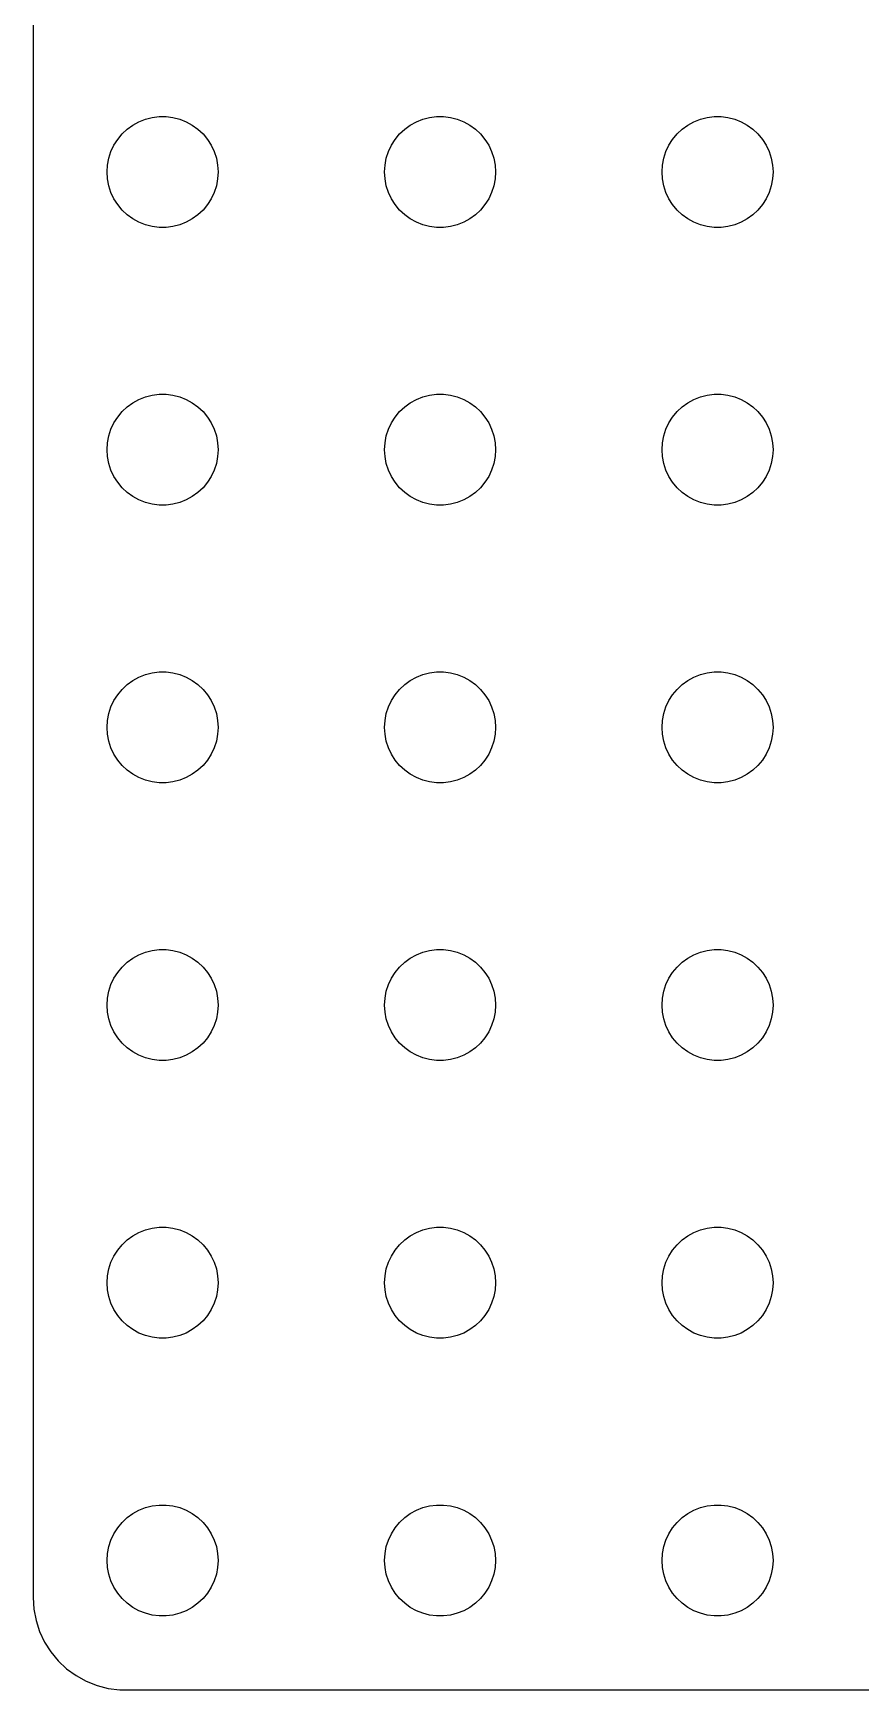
# Model space of a CAD drawing. Header units: metres. Extents: x -44.8 to 44.8, y -44.7 to 44.7.
# Drawn here: x -44.75 to -22.38, y -44.75 to 0 of the extents above; entities that cross this region are included whole.
import ezdxf

# ---------------------------------------------------------------- set-up
doc = ezdxf.new("R2010")
doc.units = ezdxf.units.M

msp = doc.modelspace()

# ---------------------------------------------------------------- linework, layer by layer
for p, q in [((-44.75, 42.25), (-44.75, -42.25)), ((-42.3434, -2.72318), (-42.2061, -2.59422)), ((-42.2061, -2.59422), (-42.0537, -2.48351)), ((-42.0537, -2.48351), (-41.8887, -2.39275)), ((-41.8887, -2.39275), (-41.7135, -2.32341)), ((-41.7135, -2.32341), (-41.5311, -2.27657)), ((-41.5311, -2.27657), (-41.3442, -2.25294)), ((-41.3442, -2.25294), (-41.1558, -2.25294)), ((-41.1558, -2.25294), (-40.9689, -2.27657)), ((-40.9689, -2.27657), (-40.7865, -2.32341)), ((-40.7865, -2.32341), (-40.6113, -2.39275)), ((-40.6113, -2.39275), (-40.4463, -2.48351)), ((-40.4463, -2.48351), (-40.2939, -2.59422)), ((-40.2939, -2.59422), (-40.1565, -2.72318)), ((-34.8434, -2.72318), (-34.7061, -2.59422)), ((-34.7061, -2.59422), (-34.5537, -2.48351)), ((-34.5537, -2.48351), (-34.3887, -2.39275)), ((-34.3887, -2.39275), (-34.2135, -2.32341)), ((-34.2135, -2.32341), (-34.0311, -2.27657)), ((-34.0311, -2.27657), (-33.8442, -2.25294)), ((-33.8442, -2.25294), (-33.6558, -2.25294)), ((-33.6558, -2.25294), (-33.4689, -2.27657)), ((-33.4689, -2.27657), (-33.2865, -2.32341)), ((-33.2865, -2.32341), (-33.1113, -2.39275)), ((-33.1113, -2.39275), (-32.9463, -2.48351)), ((-32.9463, -2.48351), (-32.7939, -2.59422)), ((-32.7939, -2.59422), (-32.6565, -2.72318)), ((-27.3434, -2.72318), (-27.2061, -2.59422)), ((-27.2061, -2.59422), (-27.0537, -2.48351)), ((-27.0537, -2.48351), (-26.8887, -2.39275)), ((-26.8887, -2.39275), (-26.7135, -2.32341)), ((-26.7135, -2.32341), (-26.5311, -2.27657)), ((-26.5311, -2.27657), (-26.3442, -2.25294)), ((-26.3442, -2.25294), (-26.1558, -2.25294)), ((-26.1558, -2.25294), (-25.9689, -2.27657)), ((-25.9689, -2.27657), (-25.7865, -2.32341)), ((-25.7865, -2.32341), (-25.6113, -2.39275)), ((-25.6113, -2.39275), (-25.4463, -2.48351)), ((-25.4463, -2.48351), (-25.2939, -2.59422)), ((-25.2939, -2.59422), (-25.1565, -2.72318)), ((-42.6447, -3.1978), (-42.5645, -3.02736)), ((-42.5645, -3.02736), (-42.4635, -2.86832)), ((-42.4635, -2.86832), (-42.3434, -2.72318)), ((-40.1565, -2.72318), (-40.0365, -2.86832)), ((-40.0365, -2.86832), (-39.9355, -3.02736)), ((-39.9355, -3.02736), (-39.8553, -3.1978)), ((-35.1447, -3.1978), (-35.0645, -3.02736)), ((-35.0645, -3.02736), (-34.9635, -2.86832)), ((-34.9635, -2.86832), (-34.8434, -2.72318)), ((-32.6565, -2.72318), (-32.5365, -2.86832)), ((-32.5365, -2.86832), (-32.4355, -3.02736)), ((-32.4355, -3.02736), (-32.3553, -3.1978)), ((-27.6447, -3.1978), (-27.5645, -3.02736)), ((-27.5645, -3.02736), (-27.4635, -2.86832)), ((-27.4635, -2.86832), (-27.3434, -2.72318)), ((-25.1565, -2.72318), (-25.0365, -2.86832)), ((-25.0365, -2.86832), (-24.9355, -3.02736)), ((-24.9355, -3.02736), (-24.8553, -3.1978)), ((-42.75, -3.75), (-42.7382, -3.562)), ((-42.7382, -3.562), (-42.7029, -3.37695)), ((-42.7029, -3.37695), (-42.6447, -3.1978)), ((-39.8553, -3.1978), (-39.7971, -3.37695)), ((-39.7971, -3.37695), (-39.7618, -3.562)), ((-39.7618, -3.562), (-39.75, -3.75)), ((-35.25, -3.75), (-35.2382, -3.562)), ((-35.2382, -3.562), (-35.2029, -3.37695)), ((-35.2029, -3.37695), (-35.1447, -3.1978)), ((-32.3553, -3.1978), (-32.2971, -3.37695)), ((-32.2971, -3.37695), (-32.2618, -3.562)), ((-32.2618, -3.562), (-32.25, -3.75)), ((-27.75, -3.75), (-27.7382, -3.562)), ((-27.7382, -3.562), (-27.7029, -3.37695)), ((-27.7029, -3.37695), (-27.6447, -3.1978)), ((-24.8553, -3.1978), (-24.7971, -3.37695)), ((-24.7971, -3.37695), (-24.7618, -3.562)), ((-24.7618, -3.562), (-24.75, -3.75)), ((-42.7382, -3.93799), (-42.75, -3.75)), ((-42.7029, -4.12303), (-42.7382, -3.93799)), ((-39.7618, -3.93799), (-39.7971, -4.12303)), ((-39.75, -3.75), (-39.7618, -3.93799)), ((-35.2382, -3.93799), (-35.25, -3.75)), ((-35.2029, -4.12303), (-35.2382, -3.93799)), ((-32.2618, -3.93799), (-32.2971, -4.12303)), ((-32.25, -3.75), (-32.2618, -3.93799)), ((-27.7382, -3.93799), (-27.75, -3.75)), ((-27.7029, -4.12303), (-27.7382, -3.93799)), ((-24.7618, -3.93799), (-24.7971, -4.12303)), ((-24.75, -3.75), (-24.7618, -3.93799)), ((-42.6447, -4.30219), (-42.7029, -4.12303)), ((-42.5645, -4.47263), (-42.6447, -4.30219)), ((-42.4635, -4.63167), (-42.5645, -4.47263)), ((-39.9355, -4.47263), (-40.0365, -4.63167)), ((-39.8553, -4.30219), (-39.9355, -4.47263)), ((-39.7971, -4.12303), (-39.8553, -4.30219)), ((-35.1447, -4.30219), (-35.2029, -4.12303)), ((-35.0645, -4.47263), (-35.1447, -4.30219)), ((-34.9635, -4.63167), (-35.0645, -4.47263)), ((-32.4355, -4.47263), (-32.5365, -4.63167)), ((-32.3553, -4.30219), (-32.4355, -4.47263)), ((-32.2971, -4.12303), (-32.3553, -4.30219)), ((-27.6447, -4.30219), (-27.7029, -4.12303)), ((-27.5645, -4.47263), (-27.6447, -4.30219)), ((-27.4635, -4.63167), (-27.5645, -4.47263)), ((-24.9355, -4.47263), (-25.0365, -4.63167)), ((-24.8553, -4.30219), (-24.9355, -4.47263)), ((-24.7971, -4.12303), (-24.8553, -4.30219)), ((-42.3434, -4.77681), (-42.4635, -4.63167)), ((-42.2061, -4.90576), (-42.3434, -4.77681)), ((-42.0537, -5.01648), (-42.2061, -4.90576)), ((-40.2939, -4.90576), (-40.4463, -5.01648)), ((-40.1565, -4.77681), (-40.2939, -4.90576)), ((-40.0365, -4.63167), (-40.1565, -4.77681)), ((-34.8434, -4.77681), (-34.9635, -4.63167)), ((-34.7061, -4.90576), (-34.8434, -4.77681)), ((-34.5537, -5.01648), (-34.7061, -4.90576)), ((-32.7939, -4.90576), (-32.9463, -5.01648)), ((-32.6565, -4.77681), (-32.7939, -4.90576)), ((-32.5365, -4.63167), (-32.6565, -4.77681)), ((-27.3434, -4.77681), (-27.4635, -4.63167)), ((-27.2061, -4.90576), (-27.3434, -4.77681)), ((-27.0537, -5.01648), (-27.2061, -4.90576)), ((-25.2939, -4.90576), (-25.4463, -5.01648)), ((-25.1565, -4.77681), (-25.2939, -4.90576)), ((-25.0365, -4.63167), (-25.1565, -4.77681)), ((-41.8887, -5.10724), (-42.0537, -5.01648)), ((-41.7135, -5.17657), (-41.8887, -5.10724)), ((-41.5311, -5.22342), (-41.7135, -5.17657)), ((-41.3442, -5.24704), (-41.5311, -5.22342)), ((-41.1558, -5.24704), (-41.3442, -5.24704)), ((-40.9689, -5.22342), (-41.1558, -5.24704)), ((-40.7865, -5.17657), (-40.9689, -5.22342)), ((-40.6113, -5.10724), (-40.7865, -5.17657)), ((-40.4463, -5.01648), (-40.6113, -5.10724)), ((-34.3887, -5.10724), (-34.5537, -5.01648)), ((-34.2135, -5.17657), (-34.3887, -5.10724)), ((-34.0311, -5.22342), (-34.2135, -5.17657)), ((-33.8442, -5.24704), (-34.0311, -5.22342)), ((-33.6558, -5.24704), (-33.8442, -5.24704)), ((-33.4689, -5.22342), (-33.6558, -5.24704)), ((-33.2865, -5.17657), (-33.4689, -5.22342)), ((-33.1113, -5.10724), (-33.2865, -5.17657)), ((-32.9463, -5.01648), (-33.1113, -5.10724)), ((-26.8887, -5.10724), (-27.0537, -5.01648)), ((-26.7135, -5.17657), (-26.8887, -5.10724)), ((-26.5311, -5.22342), (-26.7135, -5.17657)), ((-26.3442, -5.24704), (-26.5311, -5.22342)), ((-26.1558, -5.24704), (-26.3442, -5.24704)), ((-25.9689, -5.22342), (-26.1558, -5.24704)), ((-25.7865, -5.17657), (-25.9689, -5.22342)), ((-25.6113, -5.10724), (-25.7865, -5.17657)), ((-25.4463, -5.01648), (-25.6113, -5.10724)), ((-41.8887, -9.89275), (-41.7135, -9.82341)), ((-41.7135, -9.82341), (-41.5311, -9.77657)), ((-41.5311, -9.77657), (-41.3442, -9.75294)), ((-41.3442, -9.75294), (-41.1558, -9.75294)), ((-41.1558, -9.75294), (-40.9689, -9.77657)), ((-40.9689, -9.77657), (-40.7865, -9.82341)), ((-40.7865, -9.82341), (-40.6113, -9.89275)), ((-34.3887, -9.89275), (-34.2135, -9.82341)), ((-34.2135, -9.82341), (-34.0311, -9.77657)), ((-34.0311, -9.77657), (-33.8442, -9.75294)), ((-33.8442, -9.75294), (-33.6558, -9.75294)), ((-33.6558, -9.75294), (-33.4689, -9.77657)), ((-33.4689, -9.77657), (-33.2865, -9.82341)), ((-33.2865, -9.82341), (-33.1113, -9.89275)), ((-26.8887, -9.89275), (-26.7135, -9.82341)), ((-26.7135, -9.82341), (-26.5311, -9.77657)), ((-26.5311, -9.77657), (-26.3442, -9.75294)), ((-26.3442, -9.75294), (-26.1558, -9.75294)), ((-26.1558, -9.75294), (-25.9689, -9.77657)), ((-25.9689, -9.77657), (-25.7865, -9.82341)), ((-25.7865, -9.82341), (-25.6113, -9.89275)), ((-42.4635, -10.3683), (-42.3434, -10.2232)), ((-42.3434, -10.2232), (-42.2061, -10.0942)), ((-42.2061, -10.0942), (-42.0537, -9.98351)), ((-42.0537, -9.98351), (-41.8887, -9.89275)), ((-40.6113, -9.89275), (-40.4463, -9.98351)), ((-40.4463, -9.98351), (-40.2939, -10.0942)), ((-40.2939, -10.0942), (-40.1565, -10.2232)), ((-40.1565, -10.2232), (-40.0365, -10.3683)), ((-34.9635, -10.3683), (-34.8434, -10.2232)), ((-34.8434, -10.2232), (-34.7061, -10.0942)), ((-34.7061, -10.0942), (-34.5537, -9.98351)), ((-34.5537, -9.98351), (-34.3887, -9.89275)), ((-33.1113, -9.89275), (-32.9463, -9.98351)), ((-32.9463, -9.98351), (-32.7939, -10.0942)), ((-32.7939, -10.0942), (-32.6565, -10.2232)), ((-32.6565, -10.2232), (-32.5365, -10.3683)), ((-27.4635, -10.3683), (-27.3434, -10.2232)), ((-27.3434, -10.2232), (-27.2061, -10.0942)), ((-27.2061, -10.0942), (-27.0537, -9.98351)), ((-27.0537, -9.98351), (-26.8887, -9.89275)), ((-25.6113, -9.89275), (-25.4463, -9.98351)), ((-25.4463, -9.98351), (-25.2939, -10.0942)), ((-25.2939, -10.0942), (-25.1565, -10.2232)), ((-25.1565, -10.2232), (-25.0365, -10.3683)), ((-42.7029, -10.877), (-42.6447, -10.6978)), ((-42.6447, -10.6978), (-42.5645, -10.5274)), ((-42.5645, -10.5274), (-42.4635, -10.3683)), ((-40.0365, -10.3683), (-39.9355, -10.5274)), ((-39.9355, -10.5274), (-39.8553, -10.6978)), ((-39.8553, -10.6978), (-39.7971, -10.877)), ((-35.2029, -10.877), (-35.1447, -10.6978)), ((-35.1447, -10.6978), (-35.0645, -10.5274)), ((-35.0645, -10.5274), (-34.9635, -10.3683)), ((-32.5365, -10.3683), (-32.4355, -10.5274)), ((-32.4355, -10.5274), (-32.3553, -10.6978)), ((-32.3553, -10.6978), (-32.2971, -10.877)), ((-27.7029, -10.877), (-27.6447, -10.6978)), ((-27.6447, -10.6978), (-27.5645, -10.5274)), ((-27.5645, -10.5274), (-27.4635, -10.3683)), ((-25.0365, -10.3683), (-24.9355, -10.5274)), ((-24.9355, -10.5274), (-24.8553, -10.6978)), ((-24.8553, -10.6978), (-24.7971, -10.877)), ((-42.75, -11.25), (-42.7382, -11.062)), ((-42.7382, -11.062), (-42.7029, -10.877)), ((-39.7971, -10.877), (-39.7618, -11.062)), ((-39.7618, -11.062), (-39.75, -11.25)), ((-35.25, -11.25), (-35.2382, -11.062)), ((-35.2382, -11.062), (-35.2029, -10.877)), ((-32.2971, -10.877), (-32.2618, -11.062)), ((-32.2618, -11.062), (-32.25, -11.25)), ((-27.75, -11.25), (-27.7382, -11.062)), ((-27.7382, -11.062), (-27.7029, -10.877)), ((-24.7971, -10.877), (-24.7618, -11.062)), ((-24.7618, -11.062), (-24.75, -11.25)), ((-42.7382, -11.438), (-42.75, -11.25)), ((-42.7029, -11.623), (-42.7382, -11.438)), ((-42.6447, -11.8022), (-42.7029, -11.623)), ((-39.7971, -11.623), (-39.8553, -11.8022)), ((-39.7618, -11.438), (-39.7971, -11.623)), ((-39.75, -11.25), (-39.7618, -11.438)), ((-35.2382, -11.438), (-35.25, -11.25)), ((-35.2029, -11.623), (-35.2382, -11.438)), ((-35.1447, -11.8022), (-35.2029, -11.623)), ((-32.2971, -11.623), (-32.3553, -11.8022)), ((-32.2618, -11.438), (-32.2971, -11.623)), ((-32.25, -11.25), (-32.2618, -11.438)), ((-27.7382, -11.438), (-27.75, -11.25)), ((-27.7029, -11.623), (-27.7382, -11.438)), ((-27.6447, -11.8022), (-27.7029, -11.623)), ((-24.7971, -11.623), (-24.8553, -11.8022)), ((-24.7618, -11.438), (-24.7971, -11.623)), ((-24.75, -11.25), (-24.7618, -11.438)), ((-42.5645, -11.9726), (-42.6447, -11.8022)), ((-42.4635, -12.1317), (-42.5645, -11.9726)), ((-39.9355, -11.9726), (-40.0365, -12.1317)), ((-39.8553, -11.8022), (-39.9355, -11.9726)), ((-35.0645, -11.9726), (-35.1447, -11.8022)), ((-34.9635, -12.1317), (-35.0645, -11.9726)), ((-32.4355, -11.9726), (-32.5365, -12.1317)), ((-32.3553, -11.8022), (-32.4355, -11.9726)), ((-27.5645, -11.9726), (-27.6447, -11.8022)), ((-27.4635, -12.1317), (-27.5645, -11.9726)), ((-24.9355, -11.9726), (-25.0365, -12.1317)), ((-24.8553, -11.8022), (-24.9355, -11.9726)), ((-42.3434, -12.2768), (-42.4635, -12.1317)), ((-42.2061, -12.4058), (-42.3434, -12.2768)), ((-42.0537, -12.5165), (-42.2061, -12.4058)), ((-41.8887, -12.6072), (-42.0537, -12.5165)), ((-40.4463, -12.5165), (-40.6113, -12.6072)), ((-40.2939, -12.4058), (-40.4463, -12.5165)), ((-40.1565, -12.2768), (-40.2939, -12.4058)), ((-40.0365, -12.1317), (-40.1565, -12.2768)), ((-34.8434, -12.2768), (-34.9635, -12.1317)), ((-34.7061, -12.4058), (-34.8434, -12.2768)), ((-34.5537, -12.5165), (-34.7061, -12.4058)), ((-34.3887, -12.6072), (-34.5537, -12.5165)), ((-32.9463, -12.5165), (-33.1113, -12.6072)), ((-32.7939, -12.4058), (-32.9463, -12.5165)), ((-32.6565, -12.2768), (-32.7939, -12.4058)), ((-32.5365, -12.1317), (-32.6565, -12.2768)), ((-27.3434, -12.2768), (-27.4635, -12.1317)), ((-27.2061, -12.4058), (-27.3434, -12.2768)), ((-27.0537, -12.5165), (-27.2061, -12.4058)), ((-26.8887, -12.6072), (-27.0537, -12.5165)), ((-25.4463, -12.5165), (-25.6113, -12.6072)), ((-25.2939, -12.4058), (-25.4463, -12.5165)), ((-25.1565, -12.2768), (-25.2939, -12.4058)), ((-25.0365, -12.1317), (-25.1565, -12.2768)), ((-41.7135, -12.6766), (-41.8887, -12.6072)), ((-41.5311, -12.7234), (-41.7135, -12.6766)), ((-41.3442, -12.747), (-41.5311, -12.7234)), ((-41.1558, -12.747), (-41.3442, -12.747)), ((-40.9689, -12.7234), (-41.1558, -12.747)), ((-40.7865, -12.6766), (-40.9689, -12.7234)), ((-40.6113, -12.6072), (-40.7865, -12.6766)), ((-34.2135, -12.6766), (-34.3887, -12.6072)), ((-34.0311, -12.7234), (-34.2135, -12.6766)), ((-33.8442, -12.747), (-34.0311, -12.7234)), ((-33.6558, -12.747), (-33.8442, -12.747)), ((-33.4689, -12.7234), (-33.6558, -12.747)), ((-33.2865, -12.6766), (-33.4689, -12.7234)), ((-33.1113, -12.6072), (-33.2865, -12.6766)), ((-26.7135, -12.6766), (-26.8887, -12.6072)), ((-26.5311, -12.7234), (-26.7135, -12.6766)), ((-26.3442, -12.747), (-26.5311, -12.7234)), ((-26.1558, -12.747), (-26.3442, -12.747)), ((-25.9689, -12.7234), (-26.1558, -12.747)), ((-25.7865, -12.6766), (-25.9689, -12.7234)), ((-25.6113, -12.6072), (-25.7865, -12.6766)), ((-42.0537, -17.4835), (-41.8887, -17.3927)), ((-41.8887, -17.3927), (-41.7135, -17.3234)), ((-41.7135, -17.3234), (-41.5311, -17.2766)), ((-41.5311, -17.2766), (-41.3442, -17.253)), ((-41.3442, -17.253), (-41.1558, -17.253)), ((-41.1558, -17.253), (-40.9689, -17.2766)), ((-40.9689, -17.2766), (-40.7865, -17.3234)), ((-40.7865, -17.3234), (-40.6113, -17.3927)), ((-40.6113, -17.3927), (-40.4463, -17.4835)), ((-34.5537, -17.4835), (-34.3887, -17.3927)), ((-34.3887, -17.3927), (-34.2135, -17.3234)), ((-34.2135, -17.3234), (-34.0311, -17.2766)), ((-34.0311, -17.2766), (-33.8442, -17.253)), ((-33.8442, -17.253), (-33.6558, -17.253)), ((-33.6558, -17.253), (-33.4689, -17.2766)), ((-33.4689, -17.2766), (-33.2865, -17.3234)), ((-33.2865, -17.3234), (-33.1113, -17.3927)), ((-33.1113, -17.3927), (-32.9463, -17.4835)), ((-27.0537, -17.4835), (-26.8887, -17.3927)), ((-26.8887, -17.3927), (-26.7135, -17.3234)), ((-26.7135, -17.3234), (-26.5311, -17.2766)), ((-26.5311, -17.2766), (-26.3442, -17.253)), ((-26.3442, -17.253), (-26.1558, -17.253)), ((-26.1558, -17.253), (-25.9689, -17.2766)), ((-25.9689, -17.2766), (-25.7865, -17.3234)), ((-25.7865, -17.3234), (-25.6113, -17.3927)), ((-25.6113, -17.3927), (-25.4463, -17.4835)), ((-42.5645, -18.0274), (-42.4635, -17.8683)), ((-42.4635, -17.8683), (-42.3434, -17.7232)), ((-42.3434, -17.7232), (-42.2061, -17.5942)), ((-42.2061, -17.5942), (-42.0537, -17.4835)), ((-40.4463, -17.4835), (-40.2939, -17.5942)), ((-40.2939, -17.5942), (-40.1565, -17.7232)), ((-40.1565, -17.7232), (-40.0365, -17.8683)), ((-40.0365, -17.8683), (-39.9355, -18.0274)), ((-35.0645, -18.0274), (-34.9635, -17.8683)), ((-34.9635, -17.8683), (-34.8434, -17.7232)), ((-34.8434, -17.7232), (-34.7061, -17.5942)), ((-34.7061, -17.5942), (-34.5537, -17.4835)), ((-32.9463, -17.4835), (-32.7939, -17.5942)), ((-32.7939, -17.5942), (-32.6565, -17.7232)), ((-32.6565, -17.7232), (-32.5365, -17.8683)), ((-32.5365, -17.8683), (-32.4355, -18.0274)), ((-27.5645, -18.0274), (-27.4635, -17.8683)), ((-27.4635, -17.8683), (-27.3434, -17.7232)), ((-27.3434, -17.7232), (-27.2061, -17.5942)), ((-27.2061, -17.5942), (-27.0537, -17.4835)), ((-25.4463, -17.4835), (-25.2939, -17.5942)), ((-25.2939, -17.5942), (-25.1565, -17.7232)), ((-25.1565, -17.7232), (-25.0365, -17.8683)), ((-25.0365, -17.8683), (-24.9355, -18.0274)), ((-42.7029, -18.377), (-42.6447, -18.1978)), ((-42.6447, -18.1978), (-42.5645, -18.0274)), ((-39.9355, -18.0274), (-39.8553, -18.1978)), ((-39.8553, -18.1978), (-39.7971, -18.377)), ((-35.2029, -18.377), (-35.1447, -18.1978)), ((-35.1447, -18.1978), (-35.0645, -18.0274)), ((-32.4355, -18.0274), (-32.3553, -18.1978)), ((-32.3553, -18.1978), (-32.2971, -18.377)), ((-27.7029, -18.377), (-27.6447, -18.1978)), ((-27.6447, -18.1978), (-27.5645, -18.0274)), ((-24.9355, -18.0274), (-24.8553, -18.1978)), ((-24.8553, -18.1978), (-24.7971, -18.377)), ((-42.75, -18.75), (-42.7382, -18.562)), ((-42.7382, -18.938), (-42.75, -18.75)), ((-42.7382, -18.562), (-42.7029, -18.377)), ((-39.7971, -18.377), (-39.7618, -18.562)), ((-39.7618, -18.562), (-39.75, -18.75)), ((-39.75, -18.75), (-39.7618, -18.938)), ((-35.25, -18.75), (-35.2382, -18.562)), ((-35.2382, -18.938), (-35.25, -18.75)), ((-35.2382, -18.562), (-35.2029, -18.377)), ((-32.2971, -18.377), (-32.2618, -18.562)), ((-32.2618, -18.562), (-32.25, -18.75)), ((-32.25, -18.75), (-32.2618, -18.938)), ((-27.75, -18.75), (-27.7382, -18.562)), ((-27.7382, -18.938), (-27.75, -18.75)), ((-27.7382, -18.562), (-27.7029, -18.377)), ((-24.7971, -18.377), (-24.7618, -18.562)), ((-24.7618, -18.562), (-24.75, -18.75)), ((-24.75, -18.75), (-24.7618, -18.938)), ((-42.7029, -19.123), (-42.7382, -18.938)), ((-42.6447, -19.3022), (-42.7029, -19.123)), ((-39.7971, -19.123), (-39.8553, -19.3022)), ((-39.7618, -18.938), (-39.7971, -19.123)), ((-35.2029, -19.123), (-35.2382, -18.938)), ((-35.1447, -19.3022), (-35.2029, -19.123)), ((-32.2971, -19.123), (-32.3553, -19.3022)), ((-32.2618, -18.938), (-32.2971, -19.123)), ((-27.7029, -19.123), (-27.7382, -18.938)), ((-27.6447, -19.3022), (-27.7029, -19.123)), ((-24.7971, -19.123), (-24.8553, -19.3022)), ((-24.7618, -18.938), (-24.7971, -19.123)), ((-42.5645, -19.4726), (-42.6447, -19.3022)), ((-42.4635, -19.6317), (-42.5645, -19.4726)), ((-42.3434, -19.7768), (-42.4635, -19.6317)), ((-40.0365, -19.6317), (-40.1565, -19.7768)), ((-39.9355, -19.4726), (-40.0365, -19.6317)), ((-39.8553, -19.3022), (-39.9355, -19.4726)), ((-35.0645, -19.4726), (-35.1447, -19.3022)), ((-34.9635, -19.6317), (-35.0645, -19.4726)), ((-34.8434, -19.7768), (-34.9635, -19.6317)), ((-32.5365, -19.6317), (-32.6565, -19.7768)), ((-32.4355, -19.4726), (-32.5365, -19.6317)), ((-32.3553, -19.3022), (-32.4355, -19.4726)), ((-27.5645, -19.4726), (-27.6447, -19.3022)), ((-27.4635, -19.6317), (-27.5645, -19.4726)), ((-27.3434, -19.7768), (-27.4635, -19.6317)), ((-25.0365, -19.6317), (-25.1565, -19.7768)), ((-24.9355, -19.4726), (-25.0365, -19.6317)), ((-24.8553, -19.3022), (-24.9355, -19.4726)), ((-42.2061, -19.9058), (-42.3434, -19.7768)), ((-42.0537, -20.0165), (-42.2061, -19.9058)), ((-41.8887, -20.1072), (-42.0537, -20.0165)), ((-41.7135, -20.1766), (-41.8887, -20.1072)), ((-40.6113, -20.1072), (-40.7865, -20.1766)), ((-40.4463, -20.0165), (-40.6113, -20.1072)), ((-40.2939, -19.9058), (-40.4463, -20.0165)), ((-40.1565, -19.7768), (-40.2939, -19.9058)), ((-34.7061, -19.9058), (-34.8434, -19.7768)), ((-34.5537, -20.0165), (-34.7061, -19.9058)), ((-34.3887, -20.1072), (-34.5537, -20.0165)), ((-34.2135, -20.1766), (-34.3887, -20.1072)), ((-33.1113, -20.1072), (-33.2865, -20.1766)), ((-32.9463, -20.0165), (-33.1113, -20.1072)), ((-32.7939, -19.9058), (-32.9463, -20.0165)), ((-32.6565, -19.7768), (-32.7939, -19.9058)), ((-27.2061, -19.9058), (-27.3434, -19.7768)), ((-27.0537, -20.0165), (-27.2061, -19.9058)), ((-26.8887, -20.1072), (-27.0537, -20.0165)), ((-26.7135, -20.1766), (-26.8887, -20.1072)), ((-25.6113, -20.1072), (-25.7865, -20.1766)), ((-25.4463, -20.0165), (-25.6113, -20.1072)), ((-25.2939, -19.9058), (-25.4463, -20.0165)), ((-25.1565, -19.7768), (-25.2939, -19.9058)), ((-41.5311, -20.2234), (-41.7135, -20.1766)), ((-41.3442, -20.247), (-41.5311, -20.2234)), ((-41.1558, -20.247), (-41.3442, -20.247)), ((-40.9689, -20.2234), (-41.1558, -20.247)), ((-40.7865, -20.1766), (-40.9689, -20.2234)), ((-34.0311, -20.2234), (-34.2135, -20.1766)), ((-33.8442, -20.247), (-34.0311, -20.2234)), ((-33.6558, -20.247), (-33.8442, -20.247)), ((-33.4689, -20.2234), (-33.6558, -20.247)), ((-33.2865, -20.1766), (-33.4689, -20.2234)), ((-26.5311, -20.2234), (-26.7135, -20.1766)), ((-26.3442, -20.247), (-26.5311, -20.2234)), ((-26.1558, -20.247), (-26.3442, -20.247)), ((-25.9689, -20.2234), (-26.1558, -20.247)), ((-25.7865, -20.1766), (-25.9689, -20.2234)), ((-42.2061, -25.0942), (-42.0537, -24.9835)), ((-42.0537, -24.9835), (-41.8887, -24.8927)), ((-41.8887, -24.8927), (-41.7135, -24.8234)), ((-41.7135, -24.8234), (-41.5311, -24.7766)), ((-41.5311, -24.7766), (-41.3442, -24.753)), ((-41.3442, -24.753), (-41.1558, -24.753)), ((-41.1558, -24.753), (-40.9689, -24.7766)), ((-40.9689, -24.7766), (-40.7865, -24.8234)), ((-40.7865, -24.8234), (-40.6113, -24.8927)), ((-40.6113, -24.8927), (-40.4463, -24.9835)), ((-40.4463, -24.9835), (-40.2939, -25.0942)), ((-34.7061, -25.0942), (-34.5537, -24.9835)), ((-34.5537, -24.9835), (-34.3887, -24.8927)), ((-34.3887, -24.8927), (-34.2135, -24.8234)), ((-34.2135, -24.8234), (-34.0311, -24.7766)), ((-34.0311, -24.7766), (-33.8442, -24.753)), ((-33.8442, -24.753), (-33.6558, -24.753)), ((-33.6558, -24.753), (-33.4689, -24.7766)), ((-33.4689, -24.7766), (-33.2865, -24.8234)), ((-33.2865, -24.8234), (-33.1113, -24.8927)), ((-33.1113, -24.8927), (-32.9463, -24.9835)), ((-32.9463, -24.9835), (-32.7939, -25.0942)), ((-27.2061, -25.0942), (-27.0537, -24.9835)), ((-27.0537, -24.9835), (-26.8887, -24.8927)), ((-26.8887, -24.8927), (-26.7135, -24.8234)), ((-26.7135, -24.8234), (-26.5311, -24.7766)), ((-26.5311, -24.7766), (-26.3442, -24.753)), ((-26.3442, -24.753), (-26.1558, -24.753)), ((-26.1558, -24.753), (-25.9689, -24.7766)), ((-25.9689, -24.7766), (-25.7865, -24.8234)), ((-25.7865, -24.8234), (-25.6113, -24.8927)), ((-25.6113, -24.8927), (-25.4463, -24.9835)), ((-25.4463, -24.9835), (-25.2939, -25.0942)), ((-42.5645, -25.5274), (-42.4635, -25.3683)), ((-42.4635, -25.3683), (-42.3434, -25.2232)), ((-42.3434, -25.2232), (-42.2061, -25.0942)), ((-40.2939, -25.0942), (-40.1565, -25.2232)), ((-40.1565, -25.2232), (-40.0365, -25.3683)), ((-40.0365, -25.3683), (-39.9355, -25.5274)), ((-35.0645, -25.5274), (-34.9635, -25.3683)), ((-34.9635, -25.3683), (-34.8434, -25.2232)), ((-34.8434, -25.2232), (-34.7061, -25.0942)), ((-32.7939, -25.0942), (-32.6565, -25.2232)), ((-32.6565, -25.2232), (-32.5365, -25.3683)), ((-32.5365, -25.3683), (-32.4355, -25.5274)), ((-27.5645, -25.5274), (-27.4635, -25.3683)), ((-27.4635, -25.3683), (-27.3434, -25.2232)), ((-27.3434, -25.2232), (-27.2061, -25.0942)), ((-25.2939, -25.0942), (-25.1565, -25.2232)), ((-25.1565, -25.2232), (-25.0365, -25.3683)), ((-25.0365, -25.3683), (-24.9355, -25.5274)), ((-42.7382, -26.062), (-42.7029, -25.877)), ((-42.7029, -25.877), (-42.6447, -25.6978)), ((-42.6447, -25.6978), (-42.5645, -25.5274)), ((-39.9355, -25.5274), (-39.8553, -25.6978)), ((-39.8553, -25.6978), (-39.7971, -25.877)), ((-39.7971, -25.877), (-39.7618, -26.062)), ((-35.2382, -26.062), (-35.2029, -25.877)), ((-35.2029, -25.877), (-35.1447, -25.6978)), ((-35.1447, -25.6978), (-35.0645, -25.5274)), ((-32.4355, -25.5274), (-32.3553, -25.6978)), ((-32.3553, -25.6978), (-32.2971, -25.877)), ((-32.2971, -25.877), (-32.2618, -26.062)), ((-27.7382, -26.062), (-27.7029, -25.877)), ((-27.7029, -25.877), (-27.6447, -25.6978)), ((-27.6447, -25.6978), (-27.5645, -25.5274)), ((-24.9355, -25.5274), (-24.8553, -25.6978)), ((-24.8553, -25.6978), (-24.7971, -25.877)), ((-24.7971, -25.877), (-24.7618, -26.062)), ((-42.75, -26.25), (-42.7382, -26.062)), ((-42.7382, -26.438), (-42.75, -26.25)), ((-39.7618, -26.062), (-39.75, -26.25)), ((-39.75, -26.25), (-39.7618, -26.438)), ((-35.25, -26.25), (-35.2382, -26.062)), ((-35.2382, -26.438), (-35.25, -26.25)), ((-32.2618, -26.062), (-32.25, -26.25)), ((-32.25, -26.25), (-32.2618, -26.438)), ((-27.75, -26.25), (-27.7382, -26.062)), ((-27.7382, -26.438), (-27.75, -26.25)), ((-24.7618, -26.062), (-24.75, -26.25)), ((-24.75, -26.25), (-24.7618, -26.438)), ((-42.7029, -26.623), (-42.7382, -26.438)), ((-42.6447, -26.8022), (-42.7029, -26.623)), ((-42.5645, -26.9726), (-42.6447, -26.8022)), ((-39.8553, -26.8022), (-39.9355, -26.9726)), ((-39.7971, -26.623), (-39.8553, -26.8022)), ((-39.7618, -26.438), (-39.7971, -26.623)), ((-35.2029, -26.623), (-35.2382, -26.438)), ((-35.1447, -26.8022), (-35.2029, -26.623)), ((-35.0645, -26.9726), (-35.1447, -26.8022)), ((-32.3553, -26.8022), (-32.4355, -26.9726)), ((-32.2971, -26.623), (-32.3553, -26.8022)), ((-32.2618, -26.438), (-32.2971, -26.623)), ((-27.7029, -26.623), (-27.7382, -26.438)), ((-27.6447, -26.8022), (-27.7029, -26.623)), ((-27.5645, -26.9726), (-27.6447, -26.8022)), ((-24.8553, -26.8022), (-24.9355, -26.9726)), ((-24.7971, -26.623), (-24.8553, -26.8022)), ((-24.7618, -26.438), (-24.7971, -26.623)), ((-42.4635, -27.1317), (-42.5645, -26.9726)), ((-42.3434, -27.2768), (-42.4635, -27.1317)), ((-42.2061, -27.4058), (-42.3434, -27.2768)), ((-40.1565, -27.2768), (-40.2939, -27.4058)), ((-40.0365, -27.1317), (-40.1565, -27.2768)), ((-39.9355, -26.9726), (-40.0365, -27.1317)), ((-34.9635, -27.1317), (-35.0645, -26.9726)), ((-34.8434, -27.2768), (-34.9635, -27.1317)), ((-34.7061, -27.4058), (-34.8434, -27.2768)), ((-32.6565, -27.2768), (-32.7939, -27.4058)), ((-32.5365, -27.1317), (-32.6565, -27.2768)), ((-32.4355, -26.9726), (-32.5365, -27.1317)), ((-27.4635, -27.1317), (-27.5645, -26.9726)), ((-27.3434, -27.2768), (-27.4635, -27.1317)), ((-27.2061, -27.4058), (-27.3434, -27.2768)), ((-25.1565, -27.2768), (-25.2939, -27.4058)), ((-25.0365, -27.1317), (-25.1565, -27.2768)), ((-24.9355, -26.9726), (-25.0365, -27.1317)), ((-42.0537, -27.5165), (-42.2061, -27.4058)), ((-41.8887, -27.6072), (-42.0537, -27.5165)), ((-41.7135, -27.6766), (-41.8887, -27.6072)), ((-41.5311, -27.7234), (-41.7135, -27.6766)), ((-41.3442, -27.747), (-41.5311, -27.7234)), ((-40.9689, -27.7234), (-41.1558, -27.747)), ((-40.7865, -27.6766), (-40.9689, -27.7234)), ((-40.6113, -27.6072), (-40.7865, -27.6766)), ((-40.4463, -27.5165), (-40.6113, -27.6072)), ((-40.2939, -27.4058), (-40.4463, -27.5165)), ((-34.5537, -27.5165), (-34.7061, -27.4058)), ((-34.3887, -27.6072), (-34.5537, -27.5165)), ((-34.2135, -27.6766), (-34.3887, -27.6072)), ((-34.0311, -27.7234), (-34.2135, -27.6766)), ((-33.8442, -27.747), (-34.0311, -27.7234)), ((-33.4689, -27.7234), (-33.6558, -27.747)), ((-33.2865, -27.6766), (-33.4689, -27.7234)), ((-33.1113, -27.6072), (-33.2865, -27.6766)), ((-32.9463, -27.5165), (-33.1113, -27.6072)), ((-32.7939, -27.4058), (-32.9463, -27.5165)), ((-27.0537, -27.5165), (-27.2061, -27.4058)), ((-26.8887, -27.6072), (-27.0537, -27.5165)), ((-26.7135, -27.6766), (-26.8887, -27.6072)), ((-26.5311, -27.7234), (-26.7135, -27.6766)), ((-26.3442, -27.747), (-26.5311, -27.7234)), ((-25.9689, -27.7234), (-26.1558, -27.747)), ((-25.7865, -27.6766), (-25.9689, -27.7234)), ((-25.6113, -27.6072), (-25.7865, -27.6766)), ((-25.4463, -27.5165), (-25.6113, -27.6072)), ((-25.2939, -27.4058), (-25.4463, -27.5165)), ((-41.1558, -27.747), (-41.3442, -27.747)), ((-33.6558, -27.747), (-33.8442, -27.747)), ((-26.1558, -27.747), (-26.3442, -27.747)), ((-42.3434, -32.7232), (-42.2061, -32.5942)), ((-42.2061, -32.5942), (-42.0537, -32.4835)), ((-42.0537, -32.4835), (-41.8887, -32.3928)), ((-41.8887, -32.3928), (-41.7135, -32.3234)), ((-41.7135, -32.3234), (-41.5311, -32.2766)), ((-41.5311, -32.2766), (-41.3442, -32.253)), ((-41.3442, -32.253), (-41.1558, -32.253)), ((-41.1558, -32.253), (-40.9689, -32.2766)), ((-40.9689, -32.2766), (-40.7865, -32.3234)), ((-40.7865, -32.3234), (-40.6113, -32.3928)), ((-40.6113, -32.3928), (-40.4463, -32.4835)), ((-40.4463, -32.4835), (-40.2939, -32.5942)), ((-40.2939, -32.5942), (-40.1565, -32.7232)), ((-34.8434, -32.7232), (-34.7061, -32.5942)), ((-34.7061, -32.5942), (-34.5537, -32.4835)), ((-34.5537, -32.4835), (-34.3887, -32.3928)), ((-34.3887, -32.3928), (-34.2135, -32.3234)), ((-34.2135, -32.3234), (-34.0311, -32.2766)), ((-34.0311, -32.2766), (-33.8442, -32.253)), ((-33.8442, -32.253), (-33.6558, -32.253)), ((-33.6558, -32.253), (-33.4689, -32.2766)), ((-33.4689, -32.2766), (-33.2865, -32.3234)), ((-33.2865, -32.3234), (-33.1113, -32.3928)), ((-33.1113, -32.3928), (-32.9463, -32.4835)), ((-32.9463, -32.4835), (-32.7939, -32.5942)), ((-32.7939, -32.5942), (-32.6565, -32.7232)), ((-27.3434, -32.7232), (-27.2061, -32.5942)), ((-27.2061, -32.5942), (-27.0537, -32.4835)), ((-27.0537, -32.4835), (-26.8887, -32.3928)), ((-26.8887, -32.3928), (-26.7135, -32.3234)), ((-26.7135, -32.3234), (-26.5311, -32.2766)), ((-26.5311, -32.2766), (-26.3442, -32.253)), ((-26.3442, -32.253), (-26.1558, -32.253)), ((-26.1558, -32.253), (-25.9689, -32.2766)), ((-25.9689, -32.2766), (-25.7865, -32.3234)), ((-25.7865, -32.3234), (-25.6113, -32.3928)), ((-25.6113, -32.3928), (-25.4463, -32.4835)), ((-25.4463, -32.4835), (-25.2939, -32.5942)), ((-25.2939, -32.5942), (-25.1565, -32.7232)), ((-42.6447, -33.1978), (-42.5645, -33.0274)), ((-42.5645, -33.0274), (-42.4635, -32.8683)), ((-42.4635, -32.8683), (-42.3434, -32.7232)), ((-40.1565, -32.7232), (-40.0365, -32.8683)), ((-40.0365, -32.8683), (-39.9355, -33.0274)), ((-39.9355, -33.0274), (-39.8553, -33.1978)), ((-35.1447, -33.1978), (-35.0645, -33.0274)), ((-35.0645, -33.0274), (-34.9635, -32.8683)), ((-34.9635, -32.8683), (-34.8434, -32.7232)), ((-32.6565, -32.7232), (-32.5365, -32.8683)), ((-32.5365, -32.8683), (-32.4355, -33.0274)), ((-32.4355, -33.0274), (-32.3553, -33.1978)), ((-27.6447, -33.1978), (-27.5645, -33.0274)), ((-27.5645, -33.0274), (-27.4635, -32.8683)), ((-27.4635, -32.8683), (-27.3434, -32.7232)), ((-25.1565, -32.7232), (-25.0365, -32.8683)), ((-25.0365, -32.8683), (-24.9355, -33.0274)), ((-24.9355, -33.0274), (-24.8553, -33.1978)), ((-42.7382, -33.562), (-42.7029, -33.377)), ((-42.7029, -33.377), (-42.6447, -33.1978)), ((-39.8553, -33.1978), (-39.7971, -33.377)), ((-39.7971, -33.377), (-39.7618, -33.562)), ((-35.2382, -33.562), (-35.2029, -33.377)), ((-35.2029, -33.377), (-35.1447, -33.1978)), ((-32.3553, -33.1978), (-32.2971, -33.377)), ((-32.2971, -33.377), (-32.2618, -33.562)), ((-27.7382, -33.562), (-27.7029, -33.377)), ((-27.7029, -33.377), (-27.6447, -33.1978)), ((-24.8553, -33.1978), (-24.7971, -33.377)), ((-24.7971, -33.377), (-24.7618, -33.562)), ((-42.75, -33.75), (-42.7382, -33.562)), ((-42.7382, -33.938), (-42.75, -33.75)), ((-42.7029, -34.123), (-42.7382, -33.938)), ((-39.7618, -33.938), (-39.7971, -34.123)), ((-39.7618, -33.562), (-39.75, -33.75)), ((-39.75, -33.75), (-39.7618, -33.938)), ((-35.25, -33.75), (-35.2382, -33.562)), ((-35.2382, -33.938), (-35.25, -33.75)), ((-35.2029, -34.123), (-35.2382, -33.938)), ((-32.2618, -33.938), (-32.2971, -34.123)), ((-32.2618, -33.562), (-32.25, -33.75)), ((-32.25, -33.75), (-32.2618, -33.938)), ((-27.75, -33.75), (-27.7382, -33.562)), ((-27.7382, -33.938), (-27.75, -33.75)), ((-27.7029, -34.123), (-27.7382, -33.938)), ((-24.7618, -33.938), (-24.7971, -34.123)), ((-24.7618, -33.562), (-24.75, -33.75)), ((-24.75, -33.75), (-24.7618, -33.938)), ((-42.6447, -34.3022), (-42.7029, -34.123)), ((-42.5645, -34.4726), (-42.6447, -34.3022)), ((-39.8553, -34.3022), (-39.9355, -34.4726)), ((-39.7971, -34.123), (-39.8553, -34.3022)), ((-35.1447, -34.3022), (-35.2029, -34.123)), ((-35.0645, -34.4726), (-35.1447, -34.3022)), ((-32.3553, -34.3022), (-32.4355, -34.4726)), ((-32.2971, -34.123), (-32.3553, -34.3022)), ((-27.6447, -34.3022), (-27.7029, -34.123)), ((-27.5645, -34.4726), (-27.6447, -34.3022)), ((-24.8553, -34.3022), (-24.9355, -34.4726)), ((-24.7971, -34.123), (-24.8553, -34.3022)), ((-42.4635, -34.6317), (-42.5645, -34.4726)), ((-42.3434, -34.7768), (-42.4635, -34.6317)), ((-42.2061, -34.9058), (-42.3434, -34.7768)), ((-40.1565, -34.7768), (-40.2939, -34.9058)), ((-40.0365, -34.6317), (-40.1565, -34.7768)), ((-39.9355, -34.4726), (-40.0365, -34.6317)), ((-34.9635, -34.6317), (-35.0645, -34.4726)), ((-34.8434, -34.7768), (-34.9635, -34.6317)), ((-34.7061, -34.9058), (-34.8434, -34.7768)), ((-32.6565, -34.7768), (-32.7939, -34.9058)), ((-32.5365, -34.6317), (-32.6565, -34.7768)), ((-32.4355, -34.4726), (-32.5365, -34.6317)), ((-27.4635, -34.6317), (-27.5645, -34.4726)), ((-27.3434, -34.7768), (-27.4635, -34.6317)), ((-27.2061, -34.9058), (-27.3434, -34.7768)), ((-25.1565, -34.7768), (-25.2939, -34.9058)), ((-25.0365, -34.6317), (-25.1565, -34.7768)), ((-24.9355, -34.4726), (-25.0365, -34.6317)), ((-42.0537, -35.0165), (-42.2061, -34.9058)), ((-41.8887, -35.1072), (-42.0537, -35.0165)), ((-41.7135, -35.1766), (-41.8887, -35.1072)), ((-41.5311, -35.2234), (-41.7135, -35.1766)), ((-41.3442, -35.247), (-41.5311, -35.2234)), ((-41.1558, -35.247), (-41.3442, -35.247)), ((-40.9689, -35.2234), (-41.1558, -35.247)), ((-40.7865, -35.1766), (-40.9689, -35.2234)), ((-40.6113, -35.1072), (-40.7865, -35.1766)), ((-40.4463, -35.0165), (-40.6113, -35.1072)), ((-40.2939, -34.9058), (-40.4463, -35.0165)), ((-34.5537, -35.0165), (-34.7061, -34.9058)), ((-34.3887, -35.1072), (-34.5537, -35.0165)), ((-34.2135, -35.1766), (-34.3887, -35.1072)), ((-34.0311, -35.2234), (-34.2135, -35.1766)), ((-33.8442, -35.247), (-34.0311, -35.2234)), ((-33.6558, -35.247), (-33.8442, -35.247)), ((-33.4689, -35.2234), (-33.6558, -35.247)), ((-33.2865, -35.1766), (-33.4689, -35.2234)), ((-33.1113, -35.1072), (-33.2865, -35.1766)), ((-32.9463, -35.0165), (-33.1113, -35.1072)), ((-32.7939, -34.9058), (-32.9463, -35.0165)), ((-27.0537, -35.0165), (-27.2061, -34.9058)), ((-26.8887, -35.1072), (-27.0537, -35.0165)), ((-26.7135, -35.1766), (-26.8887, -35.1072)), ((-26.5311, -35.2234), (-26.7135, -35.1766)), ((-26.3442, -35.247), (-26.5311, -35.2234)), ((-26.1558, -35.247), (-26.3442, -35.247)), ((-25.9689, -35.2234), (-26.1558, -35.247)), ((-25.7865, -35.1766), (-25.9689, -35.2234)), ((-25.6113, -35.1072), (-25.7865, -35.1766)), ((-25.4463, -35.0165), (-25.6113, -35.1072)), ((-25.2939, -34.9058), (-25.4463, -35.0165)), ((-41.7135, -39.8234), (-41.5311, -39.7766)), ((-41.5311, -39.7766), (-41.3442, -39.753)), ((-41.3442, -39.753), (-41.1558, -39.753)), ((-41.1558, -39.753), (-40.9689, -39.7766)), ((-40.9689, -39.7766), (-40.7865, -39.8234)), ((-34.2135, -39.8234), (-34.0311, -39.7766)), ((-34.0311, -39.7766), (-33.8442, -39.753)), ((-33.8442, -39.753), (-33.6558, -39.753)), ((-33.6558, -39.753), (-33.4689, -39.7766)), ((-33.4689, -39.7766), (-33.2865, -39.8234)), ((-26.7135, -39.8234), (-26.5311, -39.7766)), ((-26.5311, -39.7766), (-26.3442, -39.753)), ((-26.3442, -39.753), (-26.1558, -39.753)), ((-26.1558, -39.753), (-25.9689, -39.7766)), ((-25.9689, -39.7766), (-25.7865, -39.8234)), ((-42.4635, -40.3683), (-42.3434, -40.2232)), ((-42.3434, -40.2232), (-42.2061, -40.0942)), ((-42.2061, -40.0942), (-42.0537, -39.9835)), ((-42.0537, -39.9835), (-41.8887, -39.8928)), ((-41.8887, -39.8928), (-41.7135, -39.8234)), ((-40.7865, -39.8234), (-40.6113, -39.8928)), ((-40.6113, -39.8928), (-40.4463, -39.9835)), ((-40.4463, -39.9835), (-40.2939, -40.0942)), ((-40.2939, -40.0942), (-40.1565, -40.2232)), ((-40.1565, -40.2232), (-40.0365, -40.3683)), ((-34.9635, -40.3683), (-34.8434, -40.2232)), ((-34.8434, -40.2232), (-34.7061, -40.0942)), ((-34.7061, -40.0942), (-34.5537, -39.9835)), ((-34.5537, -39.9835), (-34.3887, -39.8928)), ((-34.3887, -39.8928), (-34.2135, -39.8234)), ((-33.2865, -39.8234), (-33.1113, -39.8928)), ((-33.1113, -39.8928), (-32.9463, -39.9835)), ((-32.9463, -39.9835), (-32.7939, -40.0942)), ((-32.7939, -40.0942), (-32.6565, -40.2232)), ((-32.6565, -40.2232), (-32.5365, -40.3683)), ((-27.4635, -40.3683), (-27.3434, -40.2232)), ((-27.3434, -40.2232), (-27.2061, -40.0942)), ((-27.2061, -40.0942), (-27.0537, -39.9835)), ((-27.0537, -39.9835), (-26.8887, -39.8928)), ((-26.8887, -39.8928), (-26.7135, -39.8234)), ((-25.7865, -39.8234), (-25.6113, -39.8928)), ((-25.6113, -39.8928), (-25.4463, -39.9835)), ((-25.4463, -39.9835), (-25.2939, -40.0942)), ((-25.2939, -40.0942), (-25.1565, -40.2232)), ((-25.1565, -40.2232), (-25.0365, -40.3683)), ((-42.7029, -40.877), (-42.6447, -40.6978)), ((-42.6447, -40.6978), (-42.5645, -40.5274)), ((-42.5645, -40.5274), (-42.4635, -40.3683)), ((-40.0365, -40.3683), (-39.9355, -40.5274)), ((-39.9355, -40.5274), (-39.8553, -40.6978)), ((-39.8553, -40.6978), (-39.7971, -40.877)), ((-35.2029, -40.877), (-35.1447, -40.6978)), ((-35.1447, -40.6978), (-35.0645, -40.5274)), ((-35.0645, -40.5274), (-34.9635, -40.3683)), ((-32.5365, -40.3683), (-32.4355, -40.5274)), ((-32.4355, -40.5274), (-32.3553, -40.6978)), ((-32.3553, -40.6978), (-32.2971, -40.877)), ((-27.7029, -40.877), (-27.6447, -40.6978)), ((-27.6447, -40.6978), (-27.5645, -40.5274)), ((-27.5645, -40.5274), (-27.4635, -40.3683)), ((-25.0365, -40.3683), (-24.9355, -40.5274)), ((-24.9355, -40.5274), (-24.8553, -40.6978)), ((-24.8553, -40.6978), (-24.7971, -40.877)), ((-42.75, -41.25), (-42.7382, -41.062)), ((-42.7382, -41.062), (-42.7029, -40.877)), ((-39.7971, -40.877), (-39.7618, -41.062)), ((-39.7618, -41.062), (-39.75, -41.25)), ((-35.25, -41.25), (-35.2382, -41.062)), ((-35.2382, -41.062), (-35.2029, -40.877)), ((-32.2971, -40.877), (-32.2618, -41.062)), ((-32.2618, -41.062), (-32.25, -41.25)), ((-27.75, -41.25), (-27.7382, -41.062)), ((-27.7382, -41.062), (-27.7029, -40.877)), ((-24.7971, -40.877), (-24.7618, -41.062)), ((-24.7618, -41.062), (-24.75, -41.25)), ((-42.7382, -41.438), (-42.75, -41.25)), ((-42.7029, -41.623), (-42.7382, -41.438)), ((-39.7618, -41.438), (-39.7971, -41.623)), ((-39.75, -41.25), (-39.7618, -41.438)), ((-35.2382, -41.438), (-35.25, -41.25)), ((-35.2029, -41.623), (-35.2382, -41.438)), ((-32.2618, -41.438), (-32.2971, -41.623)), ((-32.25, -41.25), (-32.2618, -41.438)), ((-27.7382, -41.438), (-27.75, -41.25)), ((-27.7029, -41.623), (-27.7382, -41.438)), ((-24.7618, -41.438), (-24.7971, -41.623)), ((-24.75, -41.25), (-24.7618, -41.438)), ((-42.6447, -41.8022), (-42.7029, -41.623)), ((-42.5645, -41.9726), (-42.6447, -41.8022)), ((-42.4635, -42.1317), (-42.5645, -41.9726)), ((-39.9355, -41.9726), (-40.0365, -42.1317)), ((-39.8553, -41.8022), (-39.9355, -41.9726)), ((-39.7971, -41.623), (-39.8553, -41.8022)), ((-35.1447, -41.8022), (-35.2029, -41.623)), ((-35.0645, -41.9726), (-35.1447, -41.8022)), ((-34.9635, -42.1317), (-35.0645, -41.9726)), ((-32.4355, -41.9726), (-32.5365, -42.1317)), ((-32.3553, -41.8022), (-32.4355, -41.9726)), ((-32.2971, -41.623), (-32.3553, -41.8022)), ((-27.6447, -41.8022), (-27.7029, -41.623)), ((-27.5645, -41.9726), (-27.6447, -41.8022)), ((-27.4635, -42.1317), (-27.5645, -41.9726)), ((-24.9355, -41.9726), (-25.0365, -42.1317)), ((-24.8553, -41.8022), (-24.9355, -41.9726)), ((-24.7971, -41.623), (-24.8553, -41.8022)), ((-44.75, -42.25), (-44.7303, -42.5633)), ((-42.3434, -42.2768), (-42.4635, -42.1317)), ((-42.2061, -42.4058), (-42.3434, -42.2768)), ((-42.0537, -42.5165), (-42.2061, -42.4058)), ((-40.2939, -42.4058), (-40.4463, -42.5165)), ((-40.1565, -42.2768), (-40.2939, -42.4058)), ((-40.0365, -42.1317), (-40.1565, -42.2768)), ((-34.8434, -42.2768), (-34.9635, -42.1317)), ((-34.7061, -42.4058), (-34.8434, -42.2768)), ((-34.5537, -42.5165), (-34.7061, -42.4058)), ((-32.7939, -42.4058), (-32.9463, -42.5165)), ((-32.6565, -42.2768), (-32.7939, -42.4058)), ((-32.5365, -42.1317), (-32.6565, -42.2768)), ((-27.3434, -42.2768), (-27.4635, -42.1317)), ((-27.2061, -42.4058), (-27.3434, -42.2768)), ((-27.0537, -42.5165), (-27.2061, -42.4058)), ((-25.2939, -42.4058), (-25.4463, -42.5165)), ((-25.1565, -42.2768), (-25.2939, -42.4058)), ((-25.0365, -42.1317), (-25.1565, -42.2768)), ((-44.7303, -42.5633), (-44.6714, -42.8717)), ((-44.6714, -42.8717), (-44.5744, -43.1703)), ((-41.8887, -42.6072), (-42.0537, -42.5165)), ((-41.7135, -42.6766), (-41.8887, -42.6072)), ((-41.5311, -42.7234), (-41.7135, -42.6766)), ((-41.3442, -42.747), (-41.5311, -42.7234)), ((-41.1558, -42.747), (-41.3442, -42.747)), ((-40.9689, -42.7234), (-41.1558, -42.747)), ((-40.7865, -42.6766), (-40.9689, -42.7234)), ((-40.6113, -42.6072), (-40.7865, -42.6766)), ((-40.4463, -42.5165), (-40.6113, -42.6072)), ((-34.3887, -42.6072), (-34.5537, -42.5165)), ((-34.2135, -42.6766), (-34.3887, -42.6072)), ((-34.0311, -42.7234), (-34.2135, -42.6766)), ((-33.8442, -42.747), (-34.0311, -42.7234)), ((-33.6558, -42.747), (-33.8442, -42.747)), ((-33.4689, -42.7234), (-33.6558, -42.747)), ((-33.2865, -42.6766), (-33.4689, -42.7234)), ((-33.1113, -42.6072), (-33.2865, -42.6766)), ((-32.9463, -42.5165), (-33.1113, -42.6072)), ((-26.8887, -42.6072), (-27.0537, -42.5165)), ((-26.7135, -42.6766), (-26.8887, -42.6072)), ((-26.5311, -42.7234), (-26.7135, -42.6766)), ((-26.3442, -42.747), (-26.5311, -42.7234)), ((-26.1558, -42.747), (-26.3442, -42.747)), ((-25.9689, -42.7234), (-26.1558, -42.747)), ((-25.7865, -42.6766), (-25.9689, -42.7234)), ((-25.6113, -42.6072), (-25.7865, -42.6766)), ((-25.4463, -42.5165), (-25.6113, -42.6072)), ((-44.5744, -43.1703), (-44.4408, -43.4544)), ((-44.4408, -43.4544), (-44.2725, -43.7195)), ((-44.2725, -43.7195), (-44.0724, -43.9614)), ((-44.0724, -43.9614), (-43.8436, -44.1763)), ((-43.8436, -44.1763), (-43.5896, -44.3608)), ((-43.5896, -44.3608), (-43.3144, -44.5121)), ((-43.3144, -44.5121), (-43.0225, -44.6276)), ((-43.0225, -44.6276), (-42.7184, -44.7057)), ((-42.7184, -44.7057), (-42.407, -44.7451)), ((-42.407, -44.7451), (42.407, -44.7451))]:
    msp.add_line(p, q)

doc.saveas('drawing.dxf')
